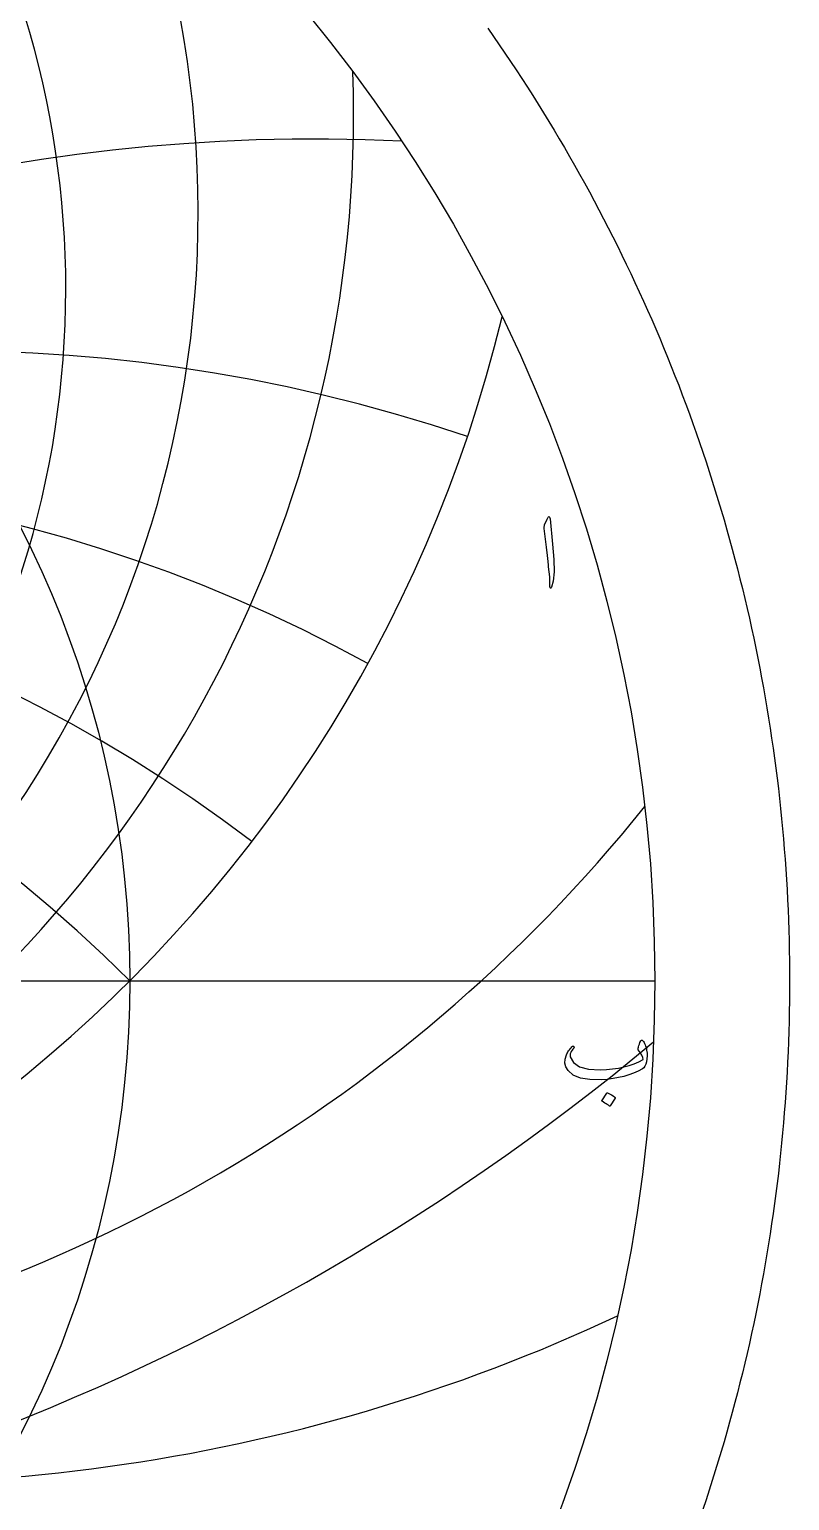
# Model space of a CAD drawing. Header units: millimetres. Extents: x -71 to 71, y -71 to 73.
# Drawn here: x 38.3 to 70.8, y -22.2 to 40.7 of the extents above; entities that cross this region are included whole.
import ezdxf

# ---------------------------------------------------------------- set-up
doc = ezdxf.new("R2010")
doc.units = ezdxf.units.MM
for name, color, linetype in [('CUT_OUTER', 1, 'Continuous'), ('ENGRAVE', 7, 'Continuous'), ('ENGRAVE_FINE', 8, 'Continuous'), ('TEXT', 5, 'Continuous')]:
    doc.layers.add(name, color=color, linetype=linetype)

msp = doc.modelspace()

# ---------------------------------------------------------------- linework, layer by layer
at = {"layer": 'CUT_OUTER'}
msp.add_lwpolyline([(57.8543, 40.7456), (58.1033, 40.3899), (58.35, 40.0326), (58.5945, 39.6738), (58.8369, 39.3135), (59.077, 38.9518), (59.3149, 38.5886), (59.5505, 38.2239), (59.784, 37.8578), (60.0151, 37.4902), (60.244, 37.1213), (60.4707, 36.7509), (60.695, 36.3792), (60.9171, 36.0061), (61.1369, 35.6316), (61.3544, 35.2558), (61.5695, 34.8787), (61.7824, 34.5003), (61.9929, 34.1205), (62.2011, 33.7395), (62.407, 33.3572), (62.6105, 32.9737), (62.8116, 32.5889), (63.0104, 32.2029), (63.2068, 31.8156), (63.4008, 31.4272), (63.5925, 31.0376), (63.7817, 30.6468), (63.9685, 30.2549), (64.153, 29.8618), (64.335, 29.4676), (64.5146, 29.0723), (64.6918, 28.6759), (64.8665, 28.2784), (65.0388, 27.8799), (65.2086, 27.4803), (65.376, 27.0796), (65.541, 26.678), (65.7034, 26.2753), (65.8634, 25.8717), (66.0209, 25.4671), (66.1759, 25.0615), (66.3285, 24.655), (66.4785, 24.2475), (66.626, 23.8392), (66.771, 23.4299), (66.9135, 23.0198), (67.0535, 22.6088), (67.191, 22.1969), (67.3259, 21.7842), (67.4583, 21.3707), (67.5882, 20.9564), (67.7155, 20.5413), (67.8403, 20.1254), (67.9625, 19.7087), (68.0821, 19.2914), (68.1992, 18.8733), (68.3137, 18.4544), (68.4257, 18.0349), (68.535, 17.6147), (68.6418, 17.1939), (68.746, 16.7724), (68.8477, 16.3502), (68.9467, 15.9275), (69.0431, 15.5042), (69.137, 15.0802), (69.2282, 14.6557), (69.3168, 14.2307), (69.4028, 13.8051), (69.4862, 13.379), (69.567, 12.9524), (69.6452, 12.5253), (69.7207, 12.0977), (69.7936, 11.6697), (69.8639, 11.2412), (69.9316, 10.8123), (69.9966, 10.383), (70.059, 9.9533), (70.1187, 9.5233), (70.1759, 9.0928), (70.2303, 8.6621), (70.2822, 8.231), (70.3313, 7.7996), (70.3779, 7.3679), (70.4218, 6.9359), (70.463, 6.5037), (70.5016, 6.0712), (70.5375, 5.6385), (70.5708, 5.2056), (70.6014, 4.7725), (70.6293, 4.3392), (70.6546, 3.9058), (70.6773, 3.4722), (70.6972, 3.0384), (70.7146, 2.6046), (70.7292, 2.1706), (70.7412, 1.7366), (70.7505, 1.3025), (70.7572, 0.8684), (70.7612, 0.4342), (70.7625, 0), (70.7612, -0.4342), (70.7572, -0.8684), (70.7505, -1.3025), (70.7412, -1.7366), (70.7292, -2.1706), (70.7146, -2.6046), (70.6972, -3.0384), (70.6773, -3.4722), (70.6546, -3.9058), (70.6293, -4.3392), (70.6014, -4.7725), (70.5708, -5.2056), (70.5375, -5.6385), (70.5016, -6.0712), (70.463, -6.5037), (70.4218, -6.9359), (70.3779, -7.3679), (70.3313, -7.7996), (70.2822, -8.231), (70.2303, -8.6621), (70.1759, -9.0928), (70.1187, -9.5233), (70.059, -9.9533), (69.9966, -10.383), (69.9316, -10.8123), (69.8639, -11.2412), (69.7936, -11.6697), (69.7207, -12.0977), (69.6452, -12.5253), (69.567, -12.9524), (69.4862, -13.379), (69.4028, -13.8051), (69.3168, -14.2307), (69.2282, -14.6557), (69.137, -15.0802), (69.0431, -15.5042), (68.9467, -15.9275), (68.8477, -16.3502), (68.746, -16.7724), (68.6418, -17.1939), (68.535, -17.6147), (68.4257, -18.0349), (68.3137, -18.4544), (68.1992, -18.8733), (68.0821, -19.2914), (67.9625, -19.7087), (67.8403, -20.1254), (67.7155, -20.5413), (67.5882, -20.9564), (67.4583, -21.3707), (67.3259, -21.7842), (67.191, -22.1969), (67.0535, -22.6088)], dxfattribs=at)
at = {"layer": 'ENGRAVE'}
msp.add_lwpolyline([(-65, 0), (65, 0)], dxfattribs=at)
for radius in [65, 42.5483]:
    msp.add_circle((0, 0), radius, dxfattribs=at)
for centre, radius, start, end in [((0, 29.5942), 39.8157, 131.540817, 48.459183), ((0, 32.8635), 45.4736, 158.875932, 21.124068), ((0, 37.0484), 52.1226, 177.987161, 2.012839), ((0, 42.5236), 60.1549, 193.587078, 346.412922), ((0, -42.5731), 60.1899, 45.016667, 134.983333), ((0, -42.5731), 60.1899, 45.016667, 134.983333), ((13.0688, 48.7733), 66.0302, 278.093166, 321.259317), ((31.289, 54.1942), 75.6728, 260.577103, 295.110024)]:
    msp.add_arc(centre, radius, start, end, dxfattribs=at)
at = {"layer": 'ENGRAVE_FINE'}
for centre, radius, start, end in [((71.7315, -42.5731), 93.6389, 106.722162, 162.846198), ((71.7315, -42.5731), 93.6389, 106.722162, 162.846198), ((50.5053, -42.5731), 78.5723, 87.321067, 158.126998), ((50.5053, -42.5731), 78.5723, 87.321067, 158.126998), ((34.7507, -42.5731), 69.5013, 71.336586, 153.090385), ((34.7507, -42.5731), 69.5013, 71.336586, 153.090385), ((21.9073, -42.5731), 64.0528, 61.234233, 147.639322), ((21.9073, -42.5731), 64.0528, 61.234233, 147.639322), ((10.6131, -42.5731), 61.1184, 52.564335, 141.653909), ((10.6131, -42.5731), 61.1184, 52.564335, 141.653909), ((0, 75.5154), 101.5976, 230.263164, 309.736836)]:
    msp.add_arc(centre, radius, start, end, dxfattribs=at)
at = {"layer": 'TEXT'}
for points in [[(60.4004, 19.7498), (60.4424, 19.8312), (60.4763, 19.8598), (60.5018, 19.8356), (60.5192, 19.7586), (60.6204, 18.6806), (60.6806, 18.019), (60.6941, 17.4904), (60.6608, 17.095), (60.5808, 16.8326), (60.5662, 16.8112), (60.5533, 16.7996), (60.542, 16.798), (60.5324, 16.8062), (60.5247, 16.8192), (60.5192, 16.8359), (60.5159, 16.8566), (60.5148, 16.881), (60.5148, 17.0716), (60.506, 17.2737), (60.4884, 17.4874), (60.462, 17.7126), (60.4562, 17.7715), (60.4389, 17.9304), (60.41, 18.1895), (60.3696, 18.5486), (60.2728, 19.345), (60.2706, 19.3874), (60.2728, 19.4264), (60.2794, 19.4622), (60.2904, 19.4946)], [(64.4849, -2.5614), (64.5144, -2.5985), (64.5415, -2.6395), (64.5661, -2.6843), (64.5883, -2.733), (64.6079, -2.7852), (64.6251, -2.8408), (64.6398, -2.8996), (64.6521, -2.9618), (64.668, -3.0866), (64.6719, -3.2104), (64.6636, -3.333), (64.6433, -3.4546), (64.6125, -3.5629), (64.5729, -3.6504), (64.5245, -3.7169), (64.4673, -3.7626), (64.2858, -3.8586), (64.0933, -3.9441), (63.8898, -4.0192), (63.6753, -4.0838), (63.4498, -4.1374), (63.2133, -4.1795), (62.9658, -4.21), (62.7073, -4.229), (62.2227, -4.224), (61.8251, -4.1564), (61.5143, -4.026), (61.2905, -3.833), (61.1986, -3.682), (61.1563, -3.5195), (61.1634, -3.3454), (61.2201, -3.1598), (61.2392, -3.1198), (61.2613, -3.0789), (61.2865, -3.0373), (61.3147, -2.9948), (61.3459, -2.9515), (61.3801, -2.9073), (61.4174, -2.8624), (61.4577, -2.8166), (61.4711, -2.8037), (61.4852, -2.7957), (61.4997, -2.7927), (61.5149, -2.7946), (61.525, -2.7984), (61.5336, -2.8056), (61.5404, -2.816), (61.5457, -2.8298), (61.5481, -2.8427), (61.5468, -2.8551), (61.5415, -2.8669), (61.5325, -2.8782), (61.4948, -2.923), (61.461, -2.9695), (61.431, -3.0176), (61.4049, -3.0674), (61.387, -3.115), (61.3774, -3.1609), (61.376, -3.2052), (61.3829, -3.2478), (61.5204, -3.4967), (61.7789, -3.6713), (62.1584, -3.7717), (62.6589, -3.7978), (62.934, -3.7872), (63.1962, -3.7642), (63.4455, -3.7289), (63.6819, -3.6812), (63.9056, -3.6211), (64.1169, -3.5486), (64.3159, -3.4638), (64.5025, -3.3666), (64.4843, -3.2758), (64.4431, -3.1752), (64.3787, -3.0646), (64.2913, -2.9442), (64.2885, -2.9326), (64.2891, -2.9112), (64.2929, -2.8798), (64.3001, -2.8386), (64.302, -2.8345), (64.3034, -2.8309), (64.3042, -2.8279), (64.3045, -2.8254), (64.3188, -2.7693), (64.3397, -2.7066), (64.3672, -2.6373), (64.4013, -2.5614), (64.4164, -2.5383), (64.4354, -2.5306), (64.4582, -2.5383), (64.4849, -2.5614)], [(62.9493, -4.801), (62.9548, -4.7955), (62.9625, -4.7922), (62.9724, -4.7911), (62.9845, -4.7922), (63.07, -4.8268), (63.1506, -4.8692), (63.2262, -4.9192), (63.2969, -4.977), (63.3037, -4.9858), (63.3068, -4.9946), (63.3059, -5.0034), (63.3013, -5.0122), (63.0945, -5.3466), (63.0868, -5.3546), (63.0769, -5.3565), (63.0648, -5.3524), (63.0505, -5.3422), (63.0381, -5.3334), (63.0186, -5.3202), (62.9919, -5.3026), (62.9581, -5.2806), (62.9165, -5.2542), (62.8668, -5.2234), (62.8087, -5.1882), (62.7425, -5.1486), (62.7337, -5.142), (62.7293, -5.1354), (62.7293, -5.1288), (62.7337, -5.1222)]]:
    msp.add_lwpolyline(points, close=True, dxfattribs=at)

doc.saveas('drawing.dxf')
